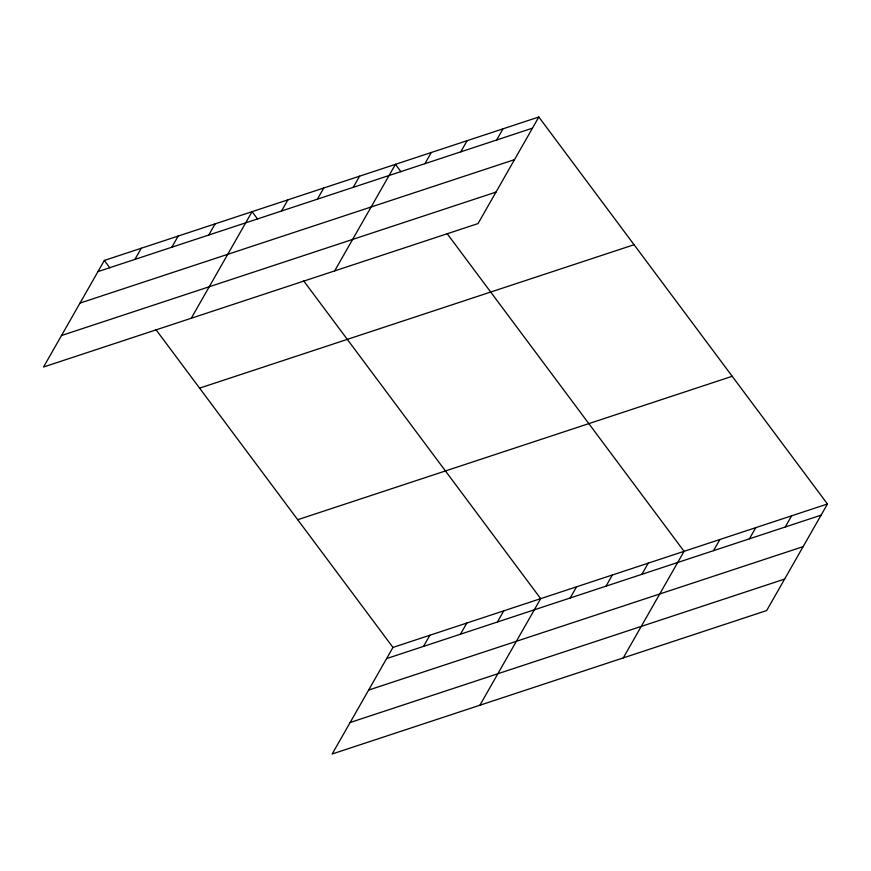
<?xml version="1.0" encoding="UTF-8"?>
<svg xmlns="http://www.w3.org/2000/svg" width="871" height="871" viewBox="0 0 871 871"><rect width="100%" height="100%" fill="white"/><g stroke="black" fill="none" stroke-linecap="round" stroke-linejoin="round"><path stroke-width="1.31" d="M538.822 117.008L104.335 260.44L43.55 367.007L478.037 223.575L538.822 117.008L827.45 503.993L766.665 610.56L332.178 753.992L392.963 647.425L827.45 503.993M134.896 259.416L141.265 248.246M171.827 247.222L178.196 236.052M208.757 235.028L215.126 223.858M191.272 318.242L252.067 211.675L257.62 219.122M281.54 211.011L287.909 199.84M317.382 199.176L323.751 188.005M353.234 187.341L359.603 176.171M334.66 270.914L395.445 164.336L400.998 171.794M424.917 163.672L431.287 152.501M460.77 151.837L467.139 140.677M496.612 140.013L502.981 128.843M423.524 646.402L429.893 635.231M460.454 634.208L466.823 623.037M497.385 622.014L503.754 610.843M479.899 705.227L540.684 598.66L303.652 280.843M570.167 597.996L576.537 586.825M606.009 586.161L612.378 574.991M641.851 574.327L648.22 563.156M623.277 657.899L684.073 551.321L447.041 233.515M713.545 550.657L719.914 539.497M749.387 538.822L755.756 527.663M785.239 526.999L791.608 515.828M97.966 271.6L532.453 128.179M80.012 303.086L514.5 159.654M61.503 335.52L496.002 192.099M199.579 388.139L634.077 244.718M297.719 519.715L732.206 376.294M386.593 658.585L821.081 515.164M368.629 690.072L803.127 546.64M350.131 722.505L784.619 579.084M104.335 260.44L109.888 267.887M155.931 329.608L392.963 647.425"/></g></svg>
